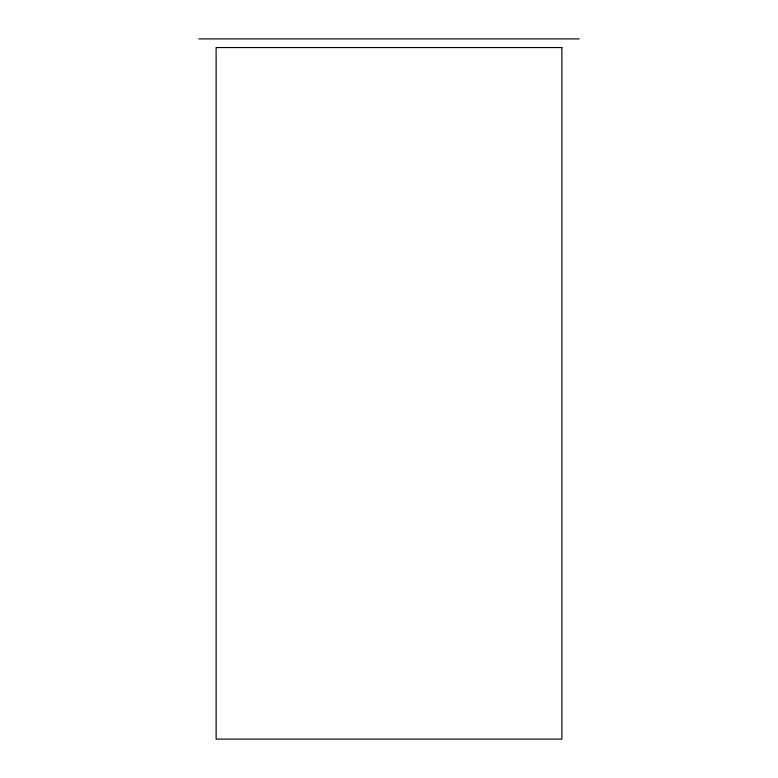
<?xml version="1.0" encoding="UTF-8"?>
<svg xmlns="http://www.w3.org/2000/svg" width="778" height="778" viewBox="0 0 778 778"><rect width="100%" height="100%" fill="white"/><g stroke="black" fill="none" stroke-linecap="round" stroke-linejoin="round"><path stroke-width="1.17" d="M198.818 38.9L579.182 38.9M561.891 47.546L216.109 47.546L216.109 739.1L561.891 739.1L561.891 47.546"/></g></svg>
